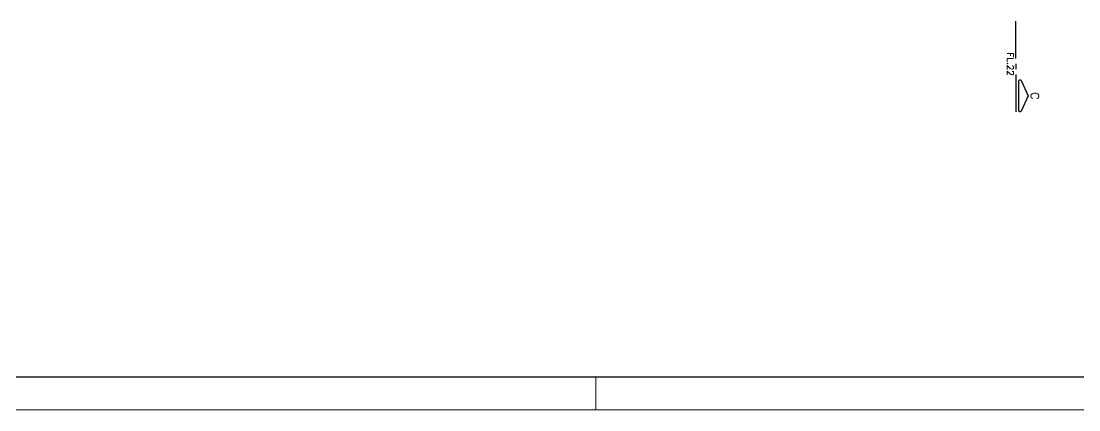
# Model space of a CAD drawing. Extents: x 1860 to 8661, y -614 to 3837.
# Drawn here: x 5329 to 7311, y -614 to 115 of the extents above; entities that cross this region are included whole.
import ezdxf
from ezdxf.enums import TextEntityAlignment as Align

# ---------------------------------------------------------------- set-up
doc = ezdxf.new("R2010")
doc.units = 0
doc.layers.add('F-CORTE-INDICAÇÃO', color=4, linetype='Continuous')
doc.layers.add('FOLHA', color=255, linetype='Continuous', lineweight=5)
doc.styles.add('ROMANS', font='romans.shx')

# ---------------------------------------------------------------- blocks, each defined once
blk = doc.blocks.new('*U78')
at = {"layer": 'F-CORTE-INDICAÇÃO'}
for p, q in [((70, 0), (0, 0)), ((80, 0), (90, 0)), ((100, 0), (170, 0))]:
    blk.add_line(p, q, dxfattribs=at)
blk.add_lwpolyline([(112, 6, -0.802585), (111.2, 9.8), (140, 23.3), (168.8, 9.8, -0.802585), (168, 6)], format="xyb", close=True, dxfattribs=at)
at = {"layer": 'F-CORTE-INDICAÇÃO', "style": 'ROMANS'}
blk.add_attdef('CORTE', text='', height=15, dxfattribs=at).set_placement((140, 35.8), align=Align.MIDDLE_CENTER)
at = {"layer": 'F-CORTE-INDICAÇÃO', "color": 2, "style": 'ROMANS'}
blk.add_attdef('FOLHA', text='', height=12, dxfattribs=at).set_placement((80.5, -10), align=Align.MIDDLE_CENTER)

msp = doc.modelspace()

# ---------------------------------------------------------------- linework, layer by layer
at = {"color": 30}
msp.add_line((8600.49, -552.63), (2012.11, -552.63), dxfattribs=at)
at = {"layer": 'FOLHA'}
for p, q in [((6405.79, -552.63), (6405.79, -613.6)), ((8661.45, -613.6), (1859.7, -613.6))]:
    msp.add_line(p, q, dxfattribs=at)

# ---------------------------------------------------------------- block references
at = {"layer": 'F-CORTE-INDICAÇÃO', "linetype": 'Continuous', "rotation": 270}
msp.add_blockref('*U78', (7192.52, 114.67), dxfattribs=at).add_auto_attribs({'FOLHA': 'FL.22', 'CORTE': 'C'})

doc.saveas('drawing.dxf')
